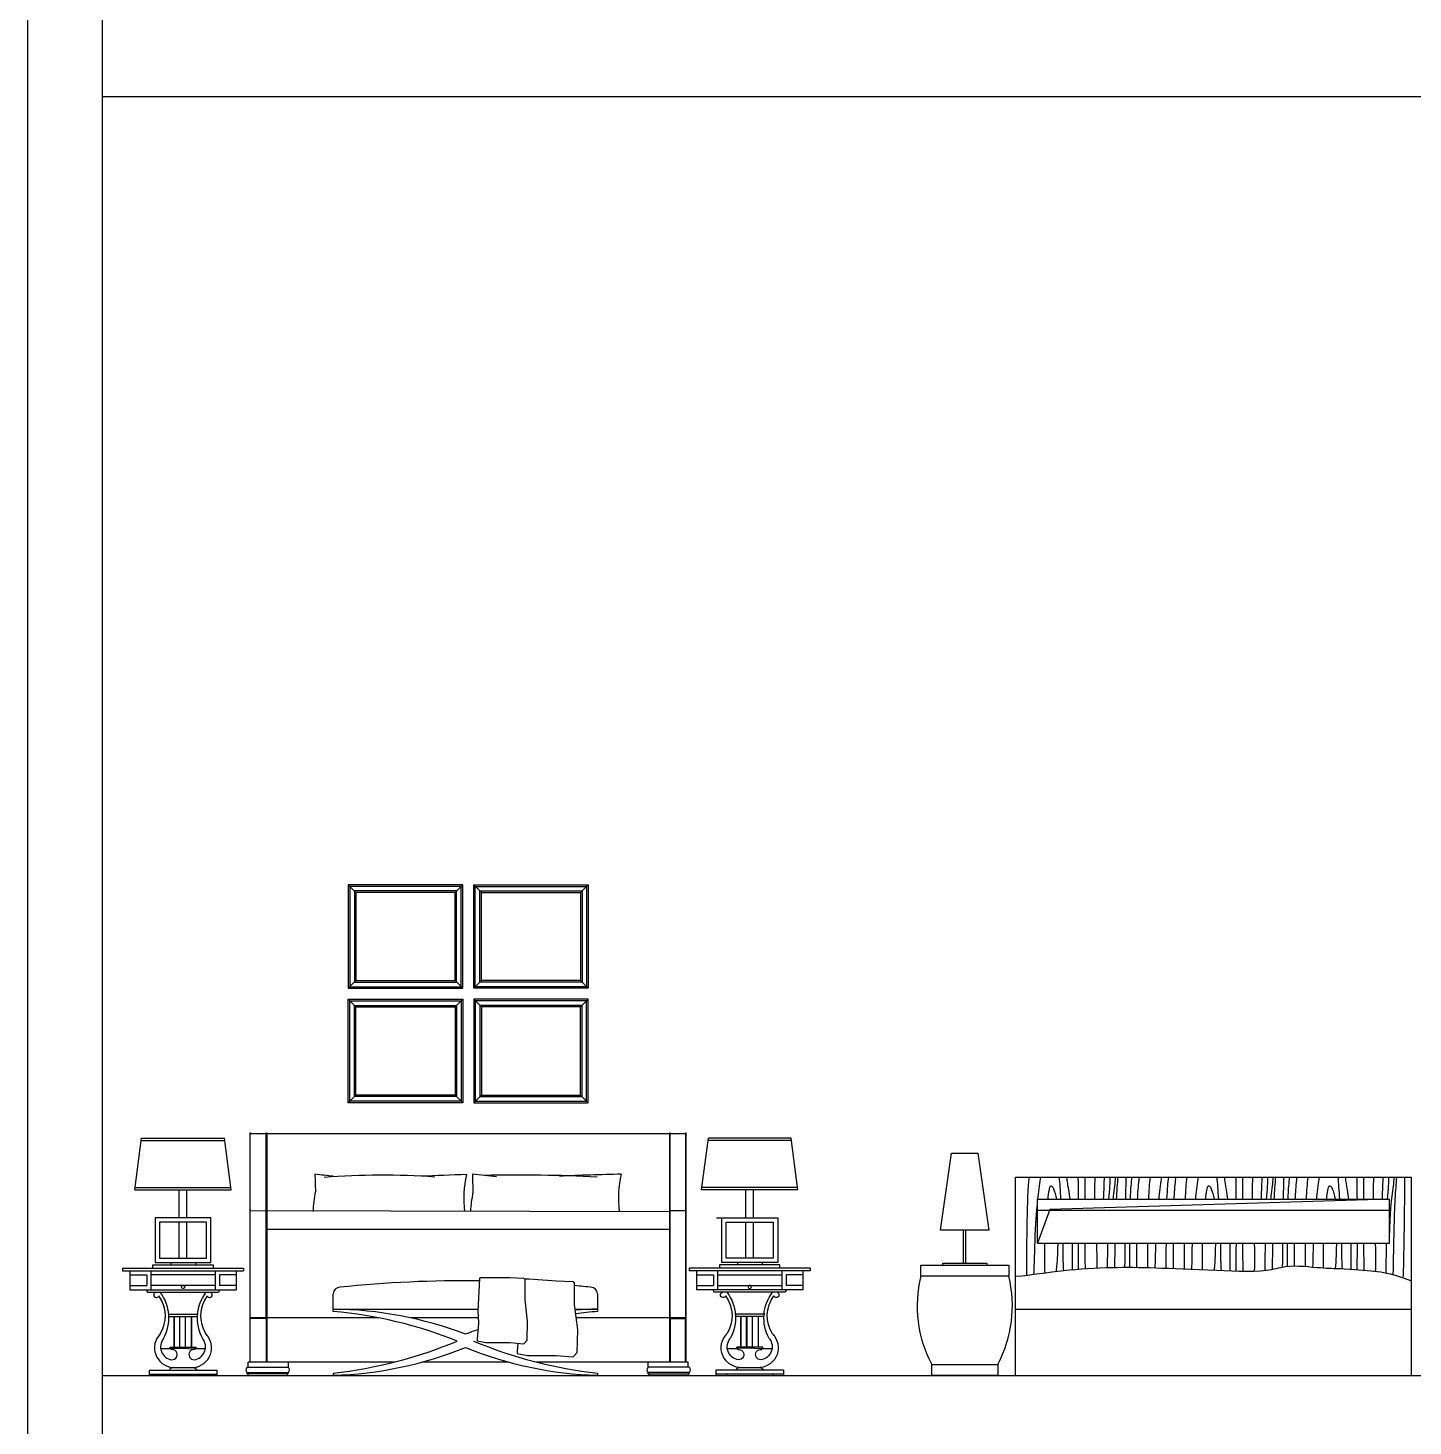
# Model space of a CAD drawing. Header units: inches. Extents: x 11.2 to 54.2, y 16.2 to 41.
# Drawn here: x 11.16 to 17.45, y 27.8 to 34.15 of the extents above; entities that cross this region are included whole.
import ezdxf

# ---------------------------------------------------------------- set-up
doc = ezdxf.new("R2010")
doc.units = ezdxf.units.IN
doc.header["$MEASUREMENT"] = 0
for name, color, linetype in [('1', 1, 'Continuous'), ('4', 4, 'Continuous'), ('kadrbm', 4, 'Continuous')]:
    doc.layers.add(name, color=color, linetype=linetype)

# ---------------------------------------------------------------- blocks, each defined once
blk = doc.blocks.new('kadrbm')
at = {"layer": 'kadrbm', "color": 4}
blk.add_lwpolyline([(0, 0), (0, 24.7972), (21, 24.7972), (21, 0), (0, 0)], close=True, dxfattribs=at)
blk.add_lwpolyline([(20.6631, 0.3257), (20.6631, 24.4603), (0.3369, 24.4603), (0.3369, 0.3257), (20.6631, 0.3257)], dxfattribs=at)

msp = doc.modelspace()

# ---------------------------------------------------------------- linework, layer by layer
at = {"layer": '1'}
for p, q in [((13.1305, 30.2622), (12.6105, 30.2622)), ((12.6105, 30.2622), (12.6105, 29.7922)), ((12.6455, 30.2272), (12.6105, 30.2622)), ((13.1235, 30.2552), (12.6175, 30.2552)), ((12.6175, 30.2552), (12.6175, 29.7992)), ((13.1025, 30.2342), (12.6385, 30.2342)), ((12.6385, 30.2342), (12.6385, 29.8202)), ((13.0955, 30.2272), (13.1305, 30.2622)), ((13.1025, 29.8202), (13.1025, 30.2342)), ((13.1235, 29.7992), (13.1235, 30.2552)), ((13.1305, 29.7922), (13.1305, 30.2622)), ((13.1805, 30.2622), (13.7005, 30.2622)), ((13.1805, 29.7922), (13.1805, 30.2622)), ((13.2155, 30.2272), (13.1805, 30.2622)), ((13.1875, 30.2552), (13.6935, 30.2552)), ((13.1875, 29.7992), (13.1875, 30.2552)), ((13.2085, 30.2342), (13.6725, 30.2342)), ((13.2085, 29.8202), (13.2085, 30.2342)), ((13.6655, 30.2272), (13.7005, 30.2622)), ((13.6725, 30.2342), (13.6725, 29.8202)), ((13.6935, 30.2552), (13.6935, 29.7992)), ((13.7005, 30.2622), (13.7005, 29.7922)), ((13.0955, 30.2272), (12.6455, 30.2272)), ((12.6455, 30.2272), (12.6455, 29.8272)), ((13.0955, 29.8272), (13.0955, 30.2272)), ((13.2155, 30.2272), (13.6655, 30.2272)), ((13.2155, 29.8272), (13.2155, 30.2272)), ((13.6655, 30.2272), (13.6655, 29.8272)), ((12.6455, 29.8272), (12.6105, 29.7922)), ((12.6105, 29.7922), (13.1305, 29.7922)), ((12.6175, 29.7992), (13.1235, 29.7992)), ((12.6385, 29.8202), (13.1025, 29.8202)), ((12.6455, 29.8272), (13.0955, 29.8272)), ((13.0955, 29.8272), (13.1305, 29.7922)), ((13.2155, 29.8272), (13.1805, 29.7922)), ((13.7005, 29.7922), (13.1805, 29.7922)), ((13.6935, 29.7992), (13.1875, 29.7992)), ((13.6725, 29.8202), (13.2085, 29.8202)), ((13.6655, 29.8272), (13.2155, 29.8272)), ((13.6655, 29.8272), (13.7005, 29.7922)), ((12.6105, 29.7422), (13.1305, 29.7422)), ((12.6455, 29.7072), (12.6105, 29.7422)), ((12.6105, 29.2722), (12.6105, 29.7422)), ((12.6175, 29.7352), (13.1235, 29.7352)), ((12.6175, 29.2792), (12.6175, 29.7352)), ((13.0955, 29.7072), (13.1305, 29.7422)), ((13.1235, 29.7352), (13.1235, 29.2792)), ((13.1305, 29.7422), (13.1305, 29.2722)), ((13.7005, 29.7422), (13.1805, 29.7422)), ((13.2155, 29.7072), (13.1805, 29.7422)), ((13.1805, 29.7422), (13.1805, 29.2722)), ((13.6935, 29.7352), (13.1875, 29.7352)), ((13.1875, 29.7352), (13.1875, 29.2792)), ((13.6655, 29.7072), (13.7005, 29.7422)), ((13.6935, 29.2792), (13.6935, 29.7352)), ((13.7005, 29.2722), (13.7005, 29.7422)), ((12.6385, 29.7142), (13.1025, 29.7142)), ((12.6385, 29.3002), (12.6385, 29.7142)), ((12.6455, 29.7072), (13.0955, 29.7072)), ((12.6455, 29.3072), (12.6455, 29.7072)), ((13.0955, 29.7072), (13.0955, 29.3072)), ((13.1025, 29.7142), (13.1025, 29.3002)), ((13.6725, 29.7142), (13.2085, 29.7142)), ((13.2085, 29.7142), (13.2085, 29.3002)), ((13.6655, 29.7072), (13.2155, 29.7072)), ((13.2155, 29.7072), (13.2155, 29.3072)), ((13.6655, 29.3072), (13.6655, 29.7072)), ((13.6725, 29.3002), (13.6725, 29.7142)), ((12.6455, 29.3072), (12.6105, 29.2722)), ((13.1025, 29.3002), (12.6385, 29.3002)), ((13.0955, 29.3072), (12.6455, 29.3072)), ((13.0955, 29.3072), (13.1305, 29.2722)), ((13.2155, 29.3072), (13.1805, 29.2722)), ((13.2085, 29.3002), (13.6725, 29.3002)), ((13.2155, 29.3072), (13.6655, 29.3072)), ((13.6655, 29.3072), (13.7005, 29.2722)), ((13.1305, 29.2722), (12.6105, 29.2722)), ((13.1235, 29.2792), (12.6175, 29.2792)), ((13.1805, 29.2722), (13.7005, 29.2722)), ((13.1875, 29.2792), (13.6935, 29.2792)), ((11.6413, 28.8768), (11.6718, 29.1106)), ((11.6705, 29.1004), (12.0492, 29.1004)), ((11.6718, 29.1106), (12.0479, 29.1106)), ((12.0784, 28.8768), (12.0479, 29.1106)), ((12.1655, 28.0942), (12.1655, 29.1352)), ((12.1655, 29.1352), (12.1685, 29.1352)), ((12.1685, 29.1322), (12.2379, 29.1322)), ((12.2379, 29.1352), (12.2409, 29.1352)), ((12.2379, 28.2946), (12.2379, 29.1352)), ((12.2409, 29.1352), (12.2409, 28.0942)), ((12.2409, 29.1322), (14.07, 29.1322)), ((14.07, 29.1352), (14.07, 28.0942)), ((14.07, 29.1352), (14.073, 29.1352)), ((14.073, 28.2946), (14.073, 29.1352)), ((14.073, 29.1322), (14.1425, 29.1322)), ((14.1425, 29.1352), (14.1455, 29.1352)), ((14.1425, 29.1352), (14.1425, 28.2946)), ((14.1455, 28.0942), (14.1455, 29.1352)), ((14.216, 28.8768), (14.2465, 29.1106)), ((14.6238, 29.1004), (14.2451, 29.1004)), ((14.6225, 29.1106), (14.2465, 29.1106)), ((14.653, 28.8768), (14.6225, 29.1106)), ((15.6413, 28.9336), (17.4413, 28.9336)), ((15.6413, 28.0336), (15.6413, 28.9336)), ((17.4413, 28.0336), (17.4413, 28.9336)), ((11.6413, 28.8768), (12.0784, 28.8768)), ((11.6427, 28.887), (12.0771, 28.887)), ((11.8426, 28.7496), (11.8426, 28.8768)), ((11.8772, 28.7496), (11.8772, 28.8768)), ((14.653, 28.8768), (14.216, 28.8768)), ((14.6517, 28.887), (14.2173, 28.887)), ((14.4172, 28.7496), (14.4172, 28.8768)), ((14.4518, 28.7496), (14.4518, 28.8768)), ((12.1655, 28.7852), (12.1685, 28.7852)), ((12.1685, 28.7822), (14.07, 28.7779)), ((12.2379, 28.7852), (12.2409, 28.7852)), ((14.07, 28.7852), (14.073, 28.7852)), ((14.073, 28.7822), (14.1425, 28.7822)), ((14.1425, 28.7852), (14.1455, 28.7852)), ((15.7413, 28.8336), (17.3413, 28.8336)), ((15.7413, 28.6336), (15.7413, 28.8336)), ((15.7413, 28.7836), (17.3413, 28.7836)), ((17.3413, 28.6336), (17.3413, 28.8336)), ((11.8426, 28.5667), (11.8426, 28.7293)), ((11.8772, 28.5667), (11.8772, 28.7293)), ((14.2829, 28.7491), (14.5615, 28.7496)), ((14.3074, 28.5464), (14.3074, 28.7496)), ((14.3278, 28.5667), (14.3278, 28.7293)), ((14.3278, 28.7293), (14.5412, 28.7293)), ((14.4172, 28.5667), (14.4172, 28.7293)), ((14.4518, 28.5667), (14.4518, 28.7293)), ((14.5412, 28.7293), (14.5412, 28.5667)), ((14.5615, 28.7496), (14.5615, 28.5464)), ((12.2379, 28.6979), (14.07, 28.6979)), ((15.4064, 28.5436), (15.4064, 28.6936)), ((15.4164, 28.5436), (15.4164, 28.6936)), ((15.7413, 28.6336), (17.3413, 28.6336)), ((11.5849, 28.5209), (12.1349, 28.5209)), ((11.5849, 28.5209), (11.5849, 28.509)), ((11.804, 28.5464), (11.804, 28.5362)), ((11.9158, 28.5464), (11.9158, 28.5362)), ((12.1349, 28.5209), (12.1349, 28.509)), ((14.7095, 28.5209), (14.1595, 28.5209)), ((14.1595, 28.5209), (14.1595, 28.509)), ((14.5717, 28.5362), (14.2973, 28.5362)), ((14.2973, 28.5362), (14.2973, 28.5209)), ((14.5615, 28.5464), (14.3074, 28.5464)), ((14.5412, 28.5667), (14.3278, 28.5667)), ((14.3786, 28.5464), (14.3786, 28.5362)), ((14.4904, 28.5464), (14.4904, 28.5362)), ((14.5717, 28.5209), (14.5717, 28.5362)), ((14.7095, 28.5209), (14.7095, 28.509)), ((11.5849, 28.509), (12.1349, 28.509)), ((11.6184, 28.509), (11.6184, 28.4229)), ((11.6184, 28.4899), (11.6949, 28.4899)), ((11.6949, 28.4899), (11.6949, 28.442)), ((11.714, 28.509), (11.714, 28.4229)), ((12.0057, 28.4899), (11.714, 28.4899)), ((12.0057, 28.509), (12.0057, 28.4229)), ((12.1014, 28.4899), (12.0249, 28.4899)), ((12.0249, 28.4899), (12.0249, 28.442)), ((12.1014, 28.509), (12.1014, 28.4229)), ((13.2061, 28.4743), (13.1993, 28.3252)), ((13.2104, 28.4762), (13.2061, 28.4743)), ((13.2418, 28.476), (13.2104, 28.4762)), ((13.3456, 28.476), (13.2418, 28.476)), ((13.4069, 28.4743), (13.3456, 28.476)), ((13.4137, 28.4709), (13.4069, 28.4743)), ((13.4328, 28.471), (13.4134, 28.4711)), ((13.4137, 28.3762), (13.4137, 28.4709)), ((13.5573, 28.4609), (13.4328, 28.471)), ((13.6308, 28.4588), (13.5573, 28.4609)), ((13.639, 28.4547), (13.6308, 28.4588)), ((13.639, 28.3562), (13.639, 28.4547)), ((14.7095, 28.509), (14.1595, 28.509)), ((14.193, 28.509), (14.193, 28.4229)), ((14.193, 28.4899), (14.2695, 28.4899)), ((14.2695, 28.4899), (14.2695, 28.442)), ((14.2886, 28.509), (14.2886, 28.4229)), ((14.2886, 28.4899), (14.5804, 28.4899)), ((14.5804, 28.509), (14.5804, 28.4229)), ((14.676, 28.4899), (14.5995, 28.4899)), ((14.5995, 28.4899), (14.5995, 28.442)), ((14.676, 28.509), (14.676, 28.4229)), ((11.6184, 28.442), (11.6949, 28.442)), ((11.6184, 28.4229), (12.1014, 28.4229)), ((11.6925, 28.4229), (11.6981, 28.4109)), ((11.6981, 28.4109), (12.0216, 28.4109)), ((12.0057, 28.442), (11.714, 28.442)), ((12.0273, 28.4229), (12.0216, 28.4109)), ((12.1014, 28.442), (12.0249, 28.442)), ((12.5427, 28.324), (12.5427, 28.404)), ((13.7427, 28.404), (13.7427, 28.324)), ((14.193, 28.442), (14.2695, 28.442)), ((14.676, 28.4229), (14.193, 28.4229)), ((14.2671, 28.4229), (14.2727, 28.4109)), ((14.5962, 28.4109), (14.2727, 28.4109)), ((14.2886, 28.442), (14.5804, 28.442)), ((14.6019, 28.4229), (14.5962, 28.4109)), ((14.676, 28.442), (14.5995, 28.442)), ((12.5427, 28.334), (13.1998, 28.334)), ((13.4256, 28.2793), (13.4137, 28.3762)), ((13.6533, 28.2398), (13.639, 28.3562)), ((13.6417, 28.334), (13.7427, 28.334)), ((17.4412, 28.3336), (15.6413, 28.3336)), ((11.7917, 28.3123), (11.928, 28.3123)), ((11.7939, 28.3004), (11.9258, 28.3004)), ((11.8192, 28.1623), (11.8192, 28.3004)), ((11.8216, 28.1623), (11.8216, 28.3004)), ((11.8455, 28.1623), (11.8455, 28.3004)), ((11.8718, 28.1623), (11.8718, 28.3004)), ((11.8981, 28.1623), (11.8981, 28.3004)), ((11.9005, 28.1623), (11.9005, 28.3004)), ((12.7498, 28.2946), (12.1655, 28.2946)), ((12.2379, 28.2916), (12.1685, 28.2916)), ((12.2379, 28.2916), (12.2379, 28.0942)), ((13.2012, 28.2946), (12.8948, 28.2946)), ((13.2027, 28.2725), (13.1959, 28.1976)), ((13.1993, 28.3252), (13.2027, 28.2725)), ((13.4239, 28.1942), (13.4256, 28.2793)), ((14.1455, 28.2946), (13.6466, 28.2946)), ((14.073, 28.2916), (14.1425, 28.2916)), ((14.073, 28.2916), (14.073, 28.0942)), ((14.1425, 28.0942), (14.1425, 28.2916)), ((14.5027, 28.3123), (14.3663, 28.3123)), ((14.5004, 28.3004), (14.3686, 28.3004)), ((14.3938, 28.1623), (14.3938, 28.3004)), ((14.3962, 28.1623), (14.3962, 28.3004)), ((14.4201, 28.1623), (14.4201, 28.3004)), ((14.4225, 28.1623), (14.4225, 28.3004)), ((14.4464, 28.1623), (14.4464, 28.3004)), ((14.4751, 28.1623), (14.4751, 28.3004)), ((13.6512, 28.1378), (13.6533, 28.2398)), ((11.8008, 28.1575), (11.8008, 28.1623)), ((11.8008, 28.1623), (11.919, 28.1623)), ((11.8008, 28.1575), (11.9613, 28.1541)), ((11.8056, 28.1512), (11.8056, 28.1575)), ((11.9142, 28.1512), (11.9142, 28.1575)), ((11.919, 28.1575), (11.919, 28.1623)), ((13.1959, 28.1976), (13.1959, 28.1908)), ((13.1959, 28.1908), (13.235, 28.1823)), ((13.235, 28.1823), (13.3439, 28.1823)), ((13.3439, 28.1823), (13.4086, 28.1772)), ((13.381, 28.1794), (13.3776, 28.1419)), ((13.3776, 28.1419), (13.3776, 28.1337)), ((13.4086, 28.1772), (13.4239, 28.1942)), ((13.6329, 28.1174), (13.6512, 28.1378)), ((14.3754, 28.1575), (14.3754, 28.1623)), ((14.4936, 28.1623), (14.3754, 28.1623)), ((14.5359, 28.1541), (14.3754, 28.1575)), ((14.3802, 28.1512), (14.3802, 28.1575)), ((14.4888, 28.1512), (14.4888, 28.1575)), ((14.4936, 28.1575), (14.4936, 28.1623)), ((12.1555, 28.0708), (12.1555, 28.0942)), ((12.8206, 28.0942), (12.1555, 28.0942)), ((12.3383, 28.0708), (12.3383, 28.0942)), ((13.3388, 28.0942), (12.9466, 28.0942)), ((13.3776, 28.1337), (13.4246, 28.1235)), ((13.4246, 28.1235), (13.5553, 28.1235)), ((14.1555, 28.0942), (13.4648, 28.0942)), ((13.5553, 28.1235), (13.6329, 28.1174)), ((13.9726, 28.0708), (13.9726, 28.0942)), ((14.1555, 28.0708), (14.1555, 28.0942)), ((11.7062, 28.0575), (12.0136, 28.0575)), ((11.7062, 28.0575), (11.7062, 28.0336)), ((11.7062, 28.0384), (12.0136, 28.0384)), ((11.754, 28.0384), (11.754, 28.0336)), ((11.812, 28.0695), (11.798, 28.0615)), ((11.798, 28.0615), (11.798, 28.0575)), ((11.812, 28.0695), (11.9077, 28.0695)), ((11.9077, 28.0695), (11.9217, 28.0615)), ((11.9217, 28.0615), (11.9217, 28.0575)), ((11.9658, 28.0384), (11.9658, 28.0336)), ((12.0136, 28.0575), (12.0136, 28.0336)), ((12.1499, 28.0466), (12.3393, 28.0466)), ((12.1508, 28.0708), (12.3383, 28.0708)), ((12.1519, 28.041), (12.1519, 28.0466)), ((12.3372, 28.041), (12.1519, 28.041)), ((12.1563, 28.0358), (12.1563, 28.0352)), ((12.3328, 28.0358), (12.3328, 28.0352)), ((12.3372, 28.041), (12.3372, 28.0466)), ((12.5427, 28.044), (12.5427, 28.034)), ((13.7427, 28.044), (13.7427, 28.034)), ((14.1611, 28.0466), (13.9716, 28.0466)), ((14.1601, 28.0708), (13.9726, 28.0708)), ((13.9737, 28.041), (13.9737, 28.0466)), ((13.9737, 28.041), (14.159, 28.041)), ((13.9781, 28.0358), (13.9781, 28.0352)), ((14.1546, 28.0358), (14.1546, 28.0352)), ((14.159, 28.041), (14.159, 28.0466)), ((14.5882, 28.0575), (14.2808, 28.0575)), ((14.2808, 28.0575), (14.2808, 28.0336)), ((14.5882, 28.0384), (14.2808, 28.0384)), ((14.3286, 28.0384), (14.3286, 28.0336)), ((14.3867, 28.0695), (14.3727, 28.0615)), ((14.3727, 28.0615), (14.3727, 28.0575)), ((14.3867, 28.0695), (14.4823, 28.0695)), ((14.4823, 28.0695), (14.4963, 28.0615)), ((14.4963, 28.0615), (14.4963, 28.0575)), ((14.5404, 28.0384), (14.5404, 28.0336)), ((14.5882, 28.0575), (14.5882, 28.0336))]:
    msp.add_line(p, q, dxfattribs=at)
for points in [[(15.5214, 28.6936), (15.3014, 28.6936), (15.3514, 29.0436), (15.4714, 29.0436)], [(11.7328, 28.5464), (11.9869, 28.5464), (11.9869, 28.7496), (11.7328, 28.7496)], [(11.7532, 28.5667), (11.9666, 28.5667), (11.9666, 28.7293), (11.7532, 28.7293)], [(15.2114, 28.5336), (15.6114, 28.5336), (15.6114, 28.4836), (15.2114, 28.4836)], [(15.2614, 28.0836), (15.5614, 28.0836), (15.5614, 28.0336), (15.2614, 28.0336)]]:
    msp.add_lwpolyline(points, close=True, dxfattribs=at)
for points in [[(17.3413, 28.8336), (15.7974, 28.7876), (15.7413, 28.6336)], [(11.7227, 28.5209), (11.7227, 28.5362), (11.9971, 28.5362), (11.9971, 28.5209)], [(15.3114, 28.5336), (15.3114, 28.5436), (15.5114, 28.5436), (15.5114, 28.5336)], [(11.8056, 28.1541), (11.7585, 28.1541)], [(11.9613, 28.1541), (11.9142, 28.1541)], [(14.3802, 28.1541), (14.3331, 28.1541)], [(14.5359, 28.1541), (14.4888, 28.1541)]]:
    msp.add_lwpolyline(points, dxfattribs=at)
msp.add_circle((11.8599, 28.4357), 0.00744, dxfattribs=at)
for centre, radius, start, end in [((14.5008, 28.9713), 2.0417, 180.6837, 182.85827), ((10.8601, 13.5562), 15.4736, 83.75799, 84.06779), ((12.7642, 25.4539), 3.4889, 86.05781, 94.328), ((13.5237, 15.7625), 13.1885, 91.6333, 92.52725), ((13.6269, 28.8354), 0.4916, 167.03726, 186.72481), ((15.2164, 28.9693), 2.0417, 180.60928, 182.85827), ((11.6014, 13.5542), 15.4736, 83.75799, 84.16356), ((13.3836, 21.8194), 7.1242, 87.12308, 91.2408), ((14.1516, 15.7625), 13.1885, 91.30701, 92.52725), ((14.3294, 28.8354), 0.4916, 166.80672, 186.72481), ((13.074, 28.7429), 0.6253, 168.31947, 176.79308), ((13.7896, 28.7409), 0.6253, 168.31947, 176.60836), ((13.0031, 28.7206), 0.1498, 22.45931, 25.98362), ((13.7056, 28.7206), 0.1498, 22.45931, 25.98362), ((13.1427, 22.9332), 5.5303, 89.34656, 95.91589), ((15.7598, 28.349), 0.5647, 166.21161, 208.03843), ((15.063, 28.349), 0.5647, 331.96157, 13.78839), ((11.7389, 28.3992), 0.0122, 105.92769, 338.71489), ((11.6258, 28.3039), 0.1542, 327.83696, 36.1276), ((11.603, 28.2947), 0.1924, 330.91322, 37.18866), ((12.1167, 28.2947), 0.1924, 142.81134, 209.08678), ((12.094, 28.3039), 0.1542, 143.8724, 212.16304), ((11.9808, 28.3992), 0.0122, 201.28511, 74.07231), ((12.5727, 28.404), 0.03, 90, 180), ((13.1427, 22.9332), 5.5303, 84.01969, 84.85151), ((13.7127, 28.404), 0.03, 0, 90), ((12.5288, 26.6175), 1.7166, 69.04369, 89.53439), ((13.7567, 26.6175), 1.7166, 90.46561, 93.82438), ((12.3665, 26.3404), 1.9915, 68.2222, 84.92397), ((13.9189, 26.3404), 1.9915, 95.07603, 97.92569), ((11.8199, 28.1588), 0.0896, 135.26114, 264.95381), ((11.8173, 28.1635), 0.0595, 140.81287, 261.98582), ((11.8998, 28.1588), 0.0896, 275.04619, 44.73886), ((11.9025, 28.1635), 0.0595, 278.01418, 39.18713), ((13.7567, 26.6175), 1.7166, 108.92848, 110.95631), ((11.8096, 28.128), 0.0235, 268.46732, 99.90483), ((11.9101, 28.128), 0.0235, 80.09517, 271.53268), ((12.3243, 30.047), 2.0148, 276.22328, 292.8088), ((12.4913, 29.7641), 1.7309, 271.70349, 292.10933), ((13.7942, 29.7641), 1.7309, 247.89067, 268.29651), ((13.9611, 30.047), 2.0148, 247.1912, 263.77672), ((12.1641, 28.0582), 0.0184, 136.66383, 218.98103), ((12.1516, 28.0363), 0.00477, 353.92297, 81.03219), ((12.3375, 28.0363), 0.00477, 98.96781, 186.07703), ((12.325, 28.0582), 0.0184, 321.01897, 43.33617), ((13.9859, 28.0582), 0.0184, 136.66383, 218.98103), ((13.9734, 28.0363), 0.00477, 353.92297, 81.03219), ((14.1593, 28.0363), 0.00477, 98.96781, 186.07703), ((14.1468, 28.0582), 0.0184, 321.01897, 43.33617)]:
    msp.add_arc(centre, radius, start, end, dxfattribs=at)
at = {"layer": '1', "extrusion": (0, 0, -1)}
for centre, major_axis, start_param, end_param in [((14.3135, 28.3992), (0.00861, 0.00861), 1.156893, 5.219796), ((14.2004, 28.3039), (-0.0004, 0.1542), 0.942978, 2.134874), ((14.1776, 28.2947), (0.0006, 0.1924), 0.918535, 2.075259), ((14.4345, 28.4357), (-0.00526, 0.00526), 5.497787, 11.780972), ((14.6913, 28.2947), (-0.0006, 0.1924), 4.208055, 5.36478), ((14.6686, 28.3039), (-0.0005, 0.1542), 4.153966, 5.345862), ((14.5554, 28.3992), (-0.00861, 0.00861), 1.063389, 5.126292), ((14.3945, 28.1588), (-0.0008, 0.0896), 3.238052, 5.501616), ((14.3919, 28.1635), (-0.0005, 0.0595), 3.289871, 5.404738), ((14.4744, 28.1588), (-0.0001, 0.0896), 0.790607, 3.054171), ((14.4771, 28.1635), (0.0003, 0.0595), 0.881973, 2.99684), ((14.3842, 28.128), (-0.0166, 0.0166), 0.612526, 3.953741), ((14.4848, 28.128), (0.0166, 0.0166), 2.329444, 5.670659)]:
    msp.add_ellipse(centre, major_axis=major_axis, ratio=1, start_param=start_param, end_param=end_param, dxfattribs=at)
at = {"layer": '1'}
for points in [[(15.694, 28.4889), (15.6934, 28.641), (15.6942, 28.8431), (15.705, 28.9336)], [(15.8401, 28.9336), (15.8425, 28.9069), (15.8449, 28.8725), (15.8472, 28.8336)], [(15.9257, 28.9336), (15.9264, 28.9076), (15.9269, 28.8723), (15.9273, 28.8336)], [(15.9575, 28.9336), (15.9572, 28.9049), (15.9569, 28.8713), (15.9567, 28.8336)], [(16.0449, 28.9336), (16.0439, 28.9084), (16.0425, 28.8793), (16.041, 28.8336)], [(16.1008, 28.8336), (16.103, 28.8733), (16.1059, 28.9042), (16.1084, 28.9336)], [(16.1431, 28.9336), (16.1427, 28.8981), (16.1423, 28.8648), (16.142, 28.8336)], [(16.2475, 28.8336), (16.2492, 28.872), (16.2516, 28.9057), (16.2549, 28.9336)], [(16.414, 28.8336), (16.4157, 28.872), (16.4181, 28.9057), (16.4214, 28.9336)], [(16.5565, 28.9336), (16.5589, 28.9069), (16.5613, 28.8725), (16.5636, 28.8336)], [(16.6421, 28.9336), (16.6428, 28.9076), (16.6433, 28.8723), (16.6437, 28.8336)], [(16.6739, 28.9336), (16.6736, 28.9049), (16.6733, 28.8713), (16.6731, 28.8336)], [(16.7613, 28.9336), (16.7603, 28.9084), (16.7589, 28.8793), (16.7574, 28.8336)], [(16.8172, 28.8336), (16.8194, 28.8733), (16.8223, 28.9042), (16.8248, 28.9336)], [(16.8595, 28.9336), (16.8591, 28.8981), (16.8587, 28.8648), (16.8584, 28.8336)], [(16.9639, 28.8336), (16.9656, 28.872), (16.968, 28.9057), (16.9713, 28.9336)], [(17.1064, 28.9336), (17.1088, 28.9069), (17.1112, 28.8725), (17.1135, 28.8336)], [(17.192, 28.9336), (17.1927, 28.9076), (17.1933, 28.8723), (17.1936, 28.8336)], [(17.2238, 28.9336), (17.2236, 28.9049), (17.2233, 28.8713), (17.223, 28.8336)], [(17.3112, 28.9336), (17.3102, 28.9082), (17.3088, 28.8788), (17.3073, 28.8326)], [(17.4094, 28.9336), (17.4073, 28.6259), (17.4047, 28.5336), (17.4022, 28.4771)], [(15.7256, 28.4928), (15.7279, 28.5215), (15.7325, 28.7644), (15.7413, 28.8088)], [(15.901, 28.5141), (15.901, 28.5427), (15.901, 28.5432), (15.9007, 28.6336)], [(15.9274, 28.6336), (15.9272, 28.5448), (15.927, 28.5158), (15.9269, 28.5163)], [(15.9571, 28.6336), (15.9574, 28.5461), (15.9578, 28.5177), (15.9584, 28.5186)], [(16.0598, 28.5235), (16.0592, 28.5195), (16.0601, 28.5465), (16.062, 28.6336)], [(16.093, 28.5243), (16.0936, 28.5215), (16.0941, 28.548), (16.0946, 28.6336)], [(16.1389, 28.6336), (16.1383, 28.5444), (16.1378, 28.5182), (16.1372, 28.5247)], [(16.1608, 28.5246), (16.1607, 28.5243), (16.1607, 28.5482), (16.1609, 28.6336)], [(16.1938, 28.5243), (16.1937, 28.5186), (16.1937, 28.546), (16.1938, 28.6336)], [(16.2438, 28.5232), (16.2437, 28.5207), (16.2437, 28.5475), (16.2438, 28.6336)], [(16.2763, 28.5222), (16.2771, 28.5197), (16.278, 28.5468), (16.2793, 28.6336)], [(16.3273, 28.5204), (16.3272, 28.5221), (16.3272, 28.5471), (16.3273, 28.6336)], [(16.3603, 28.5191), (16.3602, 28.5147), (16.3602, 28.544), (16.3603, 28.6336)], [(16.4103, 28.5171), (16.4102, 28.5167), (16.4102, 28.5456), (16.4103, 28.6336)], [(16.4426, 28.5157), (16.4434, 28.5154), (16.4444, 28.5447), (16.4458, 28.6336)], [(16.6174, 28.5087), (16.6174, 28.5389), (16.6174, 28.5413), (16.6171, 28.6336)], [(16.6438, 28.6336), (16.6436, 28.5421), (16.6434, 28.5404), (16.6433, 28.5079)], [(16.6735, 28.6336), (16.6739, 28.5425), (16.6743, 28.5404), (16.675, 28.5073)], [(16.7766, 28.5105), (16.7754, 28.5405), (16.7762, 28.542), (16.7784, 28.6336)], [(16.8092, 28.5151), (16.8098, 28.5155), (16.8104, 28.5452), (16.811, 28.6336)], [(16.8553, 28.6336), (16.8547, 28.5447), (16.8542, 28.5188), (16.8536, 28.5255)], [(16.8772, 28.5289), (16.8771, 28.5266), (16.8771, 28.5495), (16.8773, 28.6336)], [(16.9102, 28.5305), (16.9101, 28.5232), (16.9102, 28.5483), (16.9102, 28.6336)], [(16.9602, 28.5285), (16.9601, 28.5241), (16.9601, 28.5492), (16.9602, 28.6336)], [(16.9928, 28.5258), (16.9936, 28.5221), (16.9945, 28.5479), (16.9957, 28.6336)], [(17.1673, 28.5156), (17.1673, 28.5138), (17.1673, 28.5437), (17.1671, 28.6336)], [(17.1937, 28.6336), (17.1935, 28.5439), (17.1933, 28.5141), (17.1932, 28.5136)], [(17.2234, 28.6336), (17.2238, 28.5437), (17.2242, 28.5428), (17.2249, 28.5111)], [(17.3271, 28.4984), (17.3251, 28.5319), (17.3259, 28.5377), (17.3283, 28.6336)]]:
    msp.add_open_spline(points, degree=3, dxfattribs=at)
for points, knots in [([(15.7437, 28.8336), (15.744, 28.8369), (15.7479, 28.8746), (15.7525, 28.9128), (15.757, 28.9336)], [1072.826629, 1072.826629, 1072.826629, 1072.826629, 1082.151167, 1179.751006, 1179.751006, 1179.751006, 1179.751006]), ([(15.7897, 28.8336), (15.7925, 28.8649), (15.7991, 28.9217), (15.8203, 28.8727), (15.8287, 28.8336)], [1047.822536, 1047.822536, 1047.822536, 1047.822536, 1132.840673, 1237.851271, 1237.851271, 1237.851271, 1237.851271]), ([(15.8905, 28.8336), (15.8862, 28.8645), (15.8795, 28.896), (15.8763, 28.9267), (15.8758, 28.9336)], [1051.809702, 1051.809702, 1051.809702, 1051.809702, 1160.358677, 1189.925231, 1189.925231, 1189.925231, 1189.925231]), ([(16.0029, 28.9336), (16.0012, 28.9075), (16, 28.8774), (16.0011, 28.8371), (16.0012, 28.8336)], [401.372065, 401.372065, 401.372065, 401.372065, 519.592967, 530.772928, 530.772928, 530.772928, 530.772928]), ([(16.0658, 28.8336), (16.0681, 28.8556), (16.0718, 28.898), (16.0717, 28.9233), (16.0712, 28.9336)], [814.070356, 814.070356, 814.070356, 814.070356, 863.401984, 913.684337, 913.684337, 913.684337, 913.684337]), ([(16.0857, 28.8336), (16.0863, 28.8381), (16.0915, 28.8769), (16.0948, 28.9079), (16.0965, 28.9336)], [1739.518479, 1739.518479, 1739.518479, 1739.518479, 1754.743886, 1871.726943, 1871.726943, 1871.726943, 1871.726943]), ([(16.1638, 28.8336), (16.1647, 28.8578), (16.1659, 28.876), (16.1686, 28.9079), (16.1699, 28.9215), (16.1715, 28.9336)], [953.727994, 953.727994, 953.727994, 953.727994, 1028.840171, 1028.840171, 1084.793556, 1084.793556, 1084.793556, 1084.793556]), ([(16.1966, 28.8336), (16.198, 28.8628), (16.2001, 28.8918), (16.2036, 28.9245), (16.2041, 28.9291), (16.2046, 28.9336)], [946.762176, 946.762176, 946.762176, 946.762176, 1069.001322, 1069.001322, 1087.890072, 1087.890072, 1087.890072, 1087.890072]), ([(16.2936, 28.8336), (16.294, 28.8369), (16.2978, 28.8746), (16.3024, 28.9128), (16.3069, 28.9336)], [1072.826629, 1072.826629, 1072.826629, 1072.826629, 1082.151167, 1179.751006, 1179.751006, 1179.751006, 1179.751006]), ([(16.3303, 28.8336), (16.3312, 28.8578), (16.3324, 28.876), (16.3351, 28.9079), (16.3364, 28.9215), (16.3379, 28.9336)], [953.727994, 953.727994, 953.727994, 953.727994, 1028.840171, 1028.840171, 1084.793556, 1084.793556, 1084.793556, 1084.793556]), ([(16.363, 28.8336), (16.3645, 28.8628), (16.3666, 28.8918), (16.3701, 28.9245), (16.3706, 28.9291), (16.3711, 28.9336)], [946.762176, 946.762176, 946.762176, 946.762176, 1069.001322, 1069.001322, 1087.890072, 1087.890072, 1087.890072, 1087.890072]), ([(16.4601, 28.8336), (16.4605, 28.8369), (16.4643, 28.8746), (16.4689, 28.9128), (16.4734, 28.9336)], [1072.826629, 1072.826629, 1072.826629, 1072.826629, 1082.151167, 1179.751006, 1179.751006, 1179.751006, 1179.751006]), ([(16.5061, 28.8336), (16.5089, 28.8649), (16.5155, 28.9217), (16.5367, 28.8727), (16.5451, 28.8336)], [1047.822536, 1047.822536, 1047.822536, 1047.822536, 1132.840673, 1237.851271, 1237.851271, 1237.851271, 1237.851271]), ([(16.6069, 28.8336), (16.6026, 28.8645), (16.5959, 28.896), (16.5927, 28.9267), (16.5922, 28.9336)], [1051.809702, 1051.809702, 1051.809702, 1051.809702, 1160.358677, 1189.925231, 1189.925231, 1189.925231, 1189.925231]), ([(16.7193, 28.9336), (16.7176, 28.9075), (16.7164, 28.8774), (16.7175, 28.8371), (16.7176, 28.8336)], [401.372065, 401.372065, 401.372065, 401.372065, 519.592967, 530.772928, 530.772928, 530.772928, 530.772928]), ([(16.7822, 28.8336), (16.7845, 28.8556), (16.7882, 28.898), (16.7881, 28.9233), (16.7876, 28.9336)], [814.070356, 814.070356, 814.070356, 814.070356, 863.401984, 913.684337, 913.684337, 913.684337, 913.684337]), ([(16.8021, 28.8336), (16.8027, 28.8381), (16.8079, 28.8769), (16.8112, 28.9079), (16.8129, 28.9336)], [1739.518479, 1739.518479, 1739.518479, 1739.518479, 1754.743886, 1871.726943, 1871.726943, 1871.726943, 1871.726943]), ([(16.8802, 28.8336), (16.8812, 28.8578), (16.8823, 28.876), (16.885, 28.9079), (16.8863, 28.9215), (16.8879, 28.9336)], [953.727994, 953.727994, 953.727994, 953.727994, 1028.840171, 1028.840171, 1084.793556, 1084.793556, 1084.793556, 1084.793556]), ([(16.913, 28.8336), (16.9144, 28.8628), (16.9165, 28.8918), (16.92, 28.9245), (16.9205, 28.9291), (16.921, 28.9336)], [946.762176, 946.762176, 946.762176, 946.762176, 1069.001322, 1069.001322, 1087.890072, 1087.890072, 1087.890072, 1087.890072]), ([(17.01, 28.8336), (17.0104, 28.8369), (17.0142, 28.8746), (17.0188, 28.9128), (17.0233, 28.9336)], [1072.826629, 1072.826629, 1072.826629, 1072.826629, 1082.151167, 1179.751006, 1179.751006, 1179.751006, 1179.751006]), ([(17.056, 28.8336), (17.0588, 28.8649), (17.0654, 28.9217), (17.0866, 28.8727), (17.095, 28.8336)], [1047.822536, 1047.822536, 1047.822536, 1047.822536, 1132.840673, 1237.851271, 1237.851271, 1237.851271, 1237.851271]), ([(17.1568, 28.8336), (17.1525, 28.8645), (17.1459, 28.896), (17.1426, 28.9267), (17.1421, 28.9336)], [1051.809702, 1051.809702, 1051.809702, 1051.809702, 1160.358677, 1189.925231, 1189.925231, 1189.925231, 1189.925231]), ([(17.2692, 28.9336), (17.2675, 28.9075), (17.2663, 28.8774), (17.2674, 28.8371), (17.2675, 28.8336)], [401.372065, 401.372065, 401.372065, 401.372065, 519.592967, 530.772928, 530.772928, 530.772928, 530.772928]), ([(17.3321, 28.8333), (17.3344, 28.8555), (17.3381, 28.898), (17.338, 28.9233), (17.3375, 28.9336)], [813.86566, 813.86566, 813.86566, 813.86566, 863.401984, 913.684337, 913.684337, 913.684337, 913.684337]), ([(17.3413, 28.6566), (17.3457, 28.7894), (17.3559, 28.8584), (17.3611, 28.9079), (17.3629, 28.9336)], [1660.883357, 1660.883357, 1660.883357, 1660.883357, 1754.743886, 1871.726943, 1871.726943, 1871.726943, 1871.726943]), ([(17.3586, 28.4904), (17.3612, 28.6438), (17.3636, 28.813), (17.3722, 28.9041), (17.3747, 28.9336)], [2692.704822, 2692.704822, 2692.704822, 2692.704822, 2952.15096, 3085.072466, 3085.072466, 3085.072466, 3085.072466]), ([(15.7765, 28.4995), (15.7757, 28.5194), (15.7743, 28.5235), (15.7748, 28.5696), (15.7752, 28.6336)], [800.916739, 800.916739, 800.916739, 800.916739, 853.669852, 886.811347, 886.811347, 886.811347, 886.811347]), ([(15.834, 28.6336), (15.8317, 28.5471), (15.8285, 28.5436), (15.8272, 28.5131), (15.827, 28.506)], [1391.401096, 1391.401096, 1391.401096, 1391.401096, 1452.163225, 1470.934959, 1470.934959, 1470.934959, 1470.934959]), ([(15.8566, 28.6336), (15.8571, 28.5711), (15.8581, 28.5294), (15.8591, 28.5286), (15.8596, 28.5099)], [2613.159535, 2613.159535, 2613.159535, 2613.159535, 2646.872412, 2698.977798, 2698.977798, 2698.977798, 2698.977798]), ([(16.0105, 28.6336), (16.0111, 28.5494), (16.0114, 28.5218), (16.0108, 28.5249), (16.0107, 28.5216)], [704.857378, 704.857378, 704.857378, 704.857378, 763.014444, 771.308921, 771.308921, 771.308921, 771.308921]), ([(16.4923, 28.5136), (16.4917, 28.5293), (16.4908, 28.5287), (16.4912, 28.5696), (16.4916, 28.6336)], [813.291628, 813.291628, 813.291628, 813.291628, 853.669852, 886.811347, 886.811347, 886.811347, 886.811347]), ([(16.5504, 28.6336), (16.5481, 28.5471), (16.5451, 28.5156), (16.5438, 28.5168), (16.5436, 28.5115)], [1391.401096, 1391.401096, 1391.401096, 1391.401096, 1452.163225, 1466.11972, 1466.11972, 1466.11972, 1466.11972]), ([(16.573, 28.6336), (16.5735, 28.5711), (16.5745, 28.5295), (16.5755, 28.5288), (16.576, 28.5102)], [2613.159535, 2613.159535, 2613.159535, 2613.159535, 2646.872412, 2698.709101, 2698.709101, 2698.709101, 2698.709101]), ([(16.7269, 28.6336), (16.7275, 28.5494), (16.7279, 28.5169), (16.7269, 28.5155), (16.7266, 28.5076)], [704.857378, 704.857378, 704.857378, 704.857378, 763.014444, 782.988193, 782.988193, 782.988193, 782.988193]), ([(17.0419, 28.5221), (17.0415, 28.5351), (17.0407, 28.5318), (17.0411, 28.5696), (17.0415, 28.6336)], [820.519131, 820.519131, 820.519131, 820.519131, 853.669852, 886.811347, 886.811347, 886.811347, 886.811347]), ([(17.1003, 28.6336), (17.098, 28.5471), (17.0953, 28.5186), (17.094, 28.5223), (17.0938, 28.5196)], [1391.401096, 1391.401096, 1391.401096, 1391.401096, 1452.163225, 1459.068426, 1459.068426, 1459.068426, 1459.068426]), ([(17.1229, 28.6336), (17.1234, 28.5711), (17.1244, 28.5324), (17.1252, 28.5345), (17.1256, 28.5187)], [2613.159535, 2613.159535, 2613.159535, 2613.159535, 2646.872412, 2690.772557, 2690.772557, 2690.772557, 2690.772557]), ([(17.2768, 28.6336), (17.2775, 28.5494), (17.2778, 28.5166), (17.2768, 28.515), (17.2765, 28.5069)], [704.857378, 704.857378, 704.857378, 704.857378, 763.014444, 783.655997, 783.655997, 783.655997, 783.655997]), ([(15.6413, 28.4836), (15.7195, 28.4903), (15.853, 28.5131), (16.1425, 28.5305), (16.371, 28.518), (16.7729, 28.5024), (16.8878, 28.5378), (16.9956, 28.5234), (17.1371, 28.5175), (17.0804, 28.5226), (17.3318, 28.5027), (17.4412, 28.4638)], [0, 0, 0, 0, 235.306161, 461.508111, 866.644378, 1018.927845, 1057.807662, 1223.859001, 1339.264217, 1473.107245, 1499.002398, 1499.002398, 1499.002398, 1499.002398])]:
    msp.add_open_spline(points, degree=3, knots=knots, dxfattribs=at)
at = {"layer": '4'}
for p, q in [((11.4922, 33.843), (31.8184, 33.843)), ((11.4922, 28.0336), (31.8184, 28.0336))]:
    msp.add_line(p, q, dxfattribs=at)

# ---------------------------------------------------------------- block references
at = {"layer": 'kadrbm'}
msp.add_blockref('kadrbm', (11.1553, 16.2093), dxfattribs=at)

doc.saveas('drawing.dxf')
